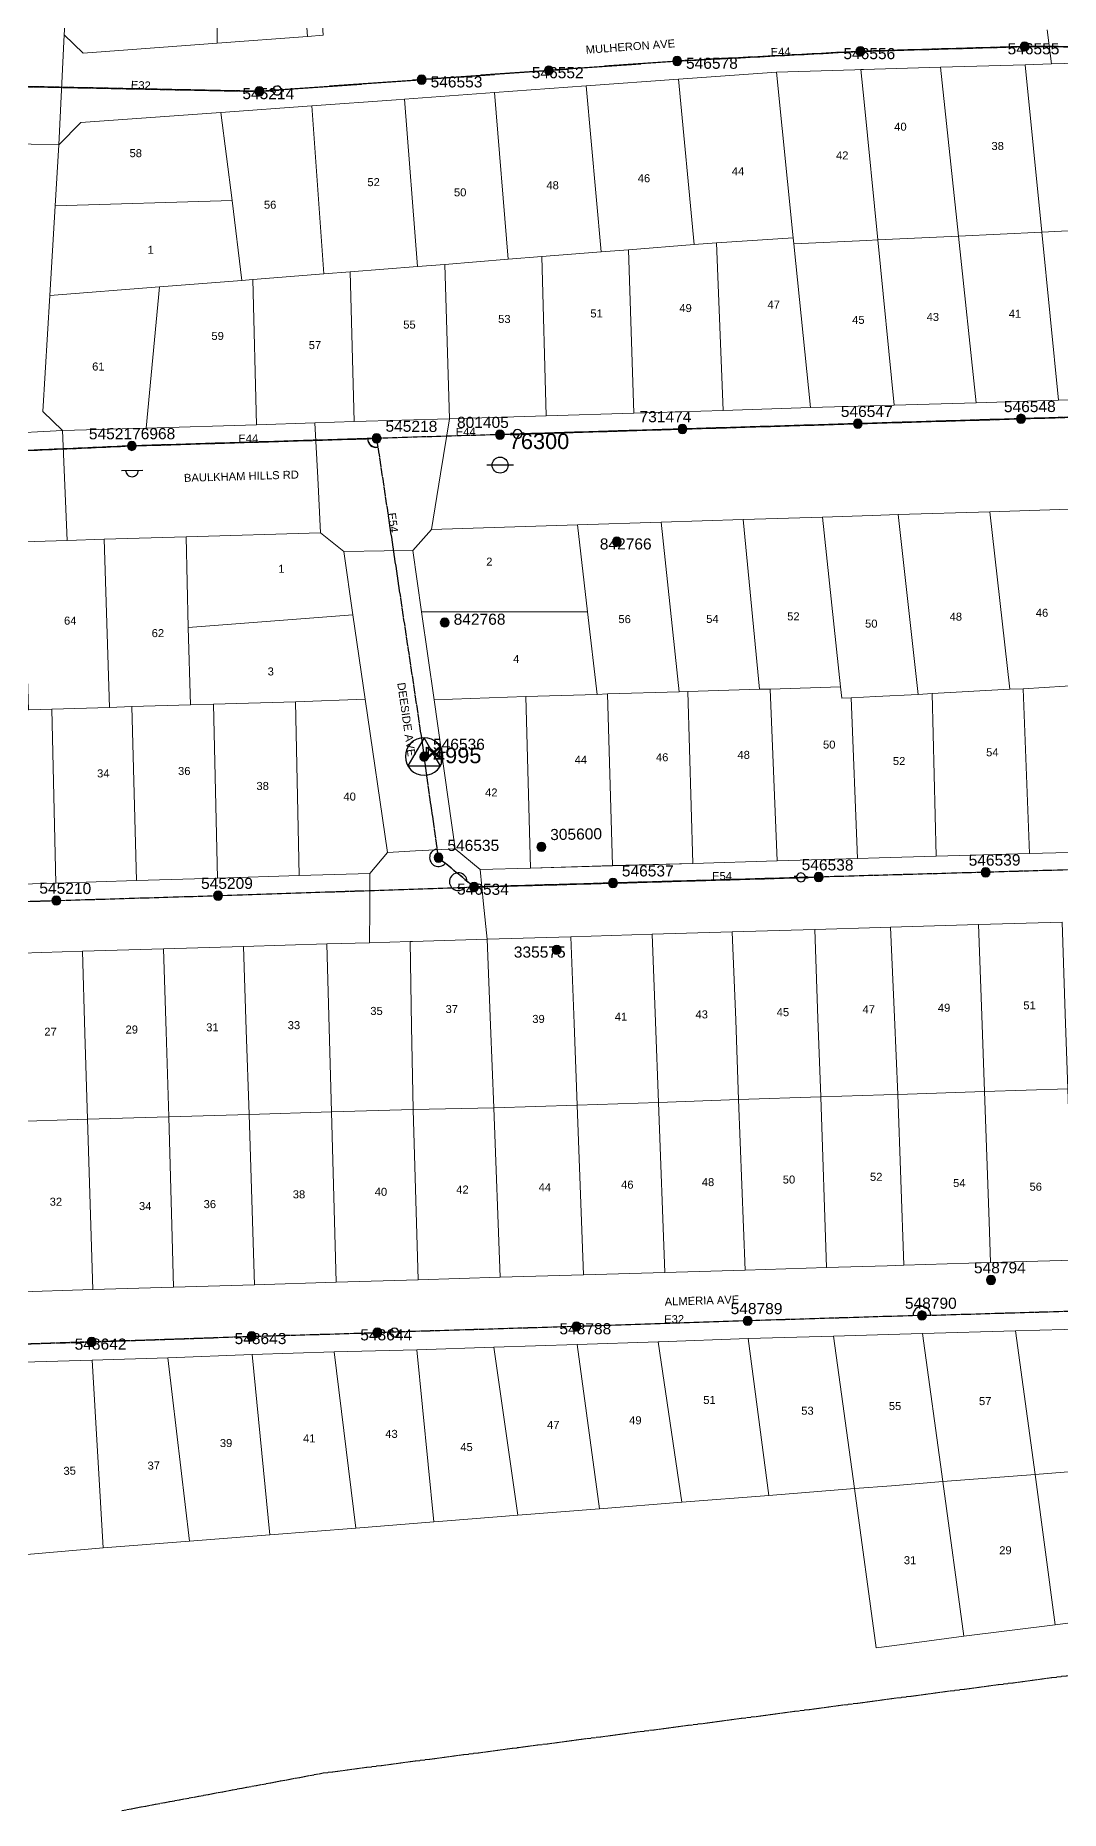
# Model space of a CAD drawing. Header units: metres. Extents: x 311460 to 313373, y 6261260 to 6263889.
# Drawn here: x 311803.1 to 312033.6, y 6261975.3 to 6262374.5 of the extents above; entities that cross this region are included whole.
import ezdxf
from ezdxf.enums import TextEntityAlignment as Align

# ---------------------------------------------------------------- set-up
doc = ezdxf.new("R2010")
doc.units = ezdxf.units.M
doc.linetypes.add('Cable Exist OH', pattern=[1, 1, 0])
doc.layers.get('0').update_dxf_attribs({"color": 6})
doc.layers.add('Cadastre Land Parcels_SP_EXT', color=9, linetype='Continuous', lineweight=5)
doc.layers.add('Cadastre Roads_SP_EXT', color=9, linetype='Continuous', lineweight=5)
for name, color, linetype in [('Equip_LV_EXT', 7, 'Continuous'), ('Equip_SP_HV_EXT', 7, 'Continuous'), ('Equip_SP_LV_EXT', 7, 'Continuous'), ('Mains_HV_EXT', 7, 'Continuous'), ('Mains_LV_EXT', 7, 'Continuous'), ('Mains_SL_EXT', 7, 'Continuous'), ('Sub_SP_TR_HV_LV_EXT', 7, 'Continuous'), ('SupportsOH_SP_TR_HV_LV_SL_EXT', 7, 'Continuous')]:
    doc.layers.add(name, color=color, linetype=linetype)
doc.layers.get('0').freeze()
doc.styles.add('HVSW_LABEL', font='arial.ttf')
doc.styles.add('POLE_LABEL', font='arial.ttf')
doc.styles.get("Standard").update_dxf_attribs({"font": 'arial.ttf'})

# ---------------------------------------------------------------- blocks, each defined once
blk = doc.blocks.new('SUB_POLE_EXT')
blk.add_wipeout([(0, 4.22), (0.42, 4.2), (0.83, 4.14), (1.21, 4.05), (1.62, 3.9), (1.99, 3.72), (2.35, 3.51), (2.68, 3.26), (2.99, 2.99), (3.28, 2.66), (3.52, 2.34), (3.76, 1.92), (3.9, 1.62), (4.04, 1.23), (4.18, 0.63), (4.22, 0), (4.18, -0.61), (4.06, -1.15), (3.9, -1.62), (3.58, -2.24), (3.22, -2.73), (2.97, -3.01), (2.68, -3.26), (2.36, -3.5), (2, -3.72), (1.64, -3.89), (1.25, -4.03), (0.82, -4.14), (0.42, -4.2), (0, -4.22), (-0.41, -4.2), (-0.8, -4.15), (-1.21, -4.05), (-1.62, -3.9), (-1.99, -3.73), (-2.35, -3.51), (-2.68, -3.26), (-2.96, -3.02), (-3.23, -2.72), (-3.51, -2.35), (-3.71, -2.01), (-3.91, -1.6), (-4.05, -1.21), (-4.16, -0.76), (-4.22, -0.14), (-4.21, 0.39), (-4.14, 0.83), (-4.03, 1.27), (-3.9, 1.63), (-3.71, 2.02), (-3.5, 2.37), (-3.28, 2.67), (-2.99, 2.99), (-2.68, 3.27), (-2.33, 3.52), (-1.98, 3.73), (-1.63, 3.9), (-1.2, 4.05), (-0.78, 4.15), (-0.4, 4.21)])
blk.add_line((2.16, 0.48), (2.16, 0.48, 0))
blk.add_lwpolyline([(-4.22, 0, 1), (4.22, 0, 1)], format="xyb", close=True)
blk.add_lwpolyline([(2.14, 0.52), (0, 4.22), (-3.66, -2.11), (3.66, -2.11)], close=True)
for tag, height, flags, p in [('STREET_CODE', 0.2, 9, (1.5, 0)), ('ASSET_NUM', 3.5, 8, (2, 2)), ('CONSTRUCTED_VOLTAGE', 0.2, 9, (1.5, -0.2)), ('OPERATING_VOLTAGE', 0.2, 9, (1.5, -0.6)), ('OPERATED_BY', 0.2, 9, (1.5, -0.8)), ('ORIENTATION', 0.2, 9, (1.5, -1.2)), ('OWNED_BY', 0.2, 9, (1.5, -1.4)), ('SECONDARY_VOLTAGE', 0.2, 9, (1.5, -1.6)), ('STATE', 0.2, 9, (1.5, -1.8)), ('SUBSTATION_TYPE', 0.2, 9, (1.5, -2)), ('STREETNAME', 0.2, 9, (1.5, -2.8)), ('SUBURB', 0.2, 9, (1.5, -3)), ('Z', 0.2, 1, (1.5, -3.4)), ('NO_PHASES', 0.2, 9, (1.5, -0.4)), ('MAINTAINED_BY', 0.2, 9, (1.5, -1)), ('USAGE', 0.2, 9, (1.5, -2.2)), ('LEGEND', 0.2, 9, (1.5, -2.4)), ('LOCATION', 0.2, 9, (1.5, -2.6)), ('NOTES', 0.2, 9, (1.5, -3.2))]:
    blk.add_attdef(tag, text='', height=height, dxfattribs=dict(flags=flags)).set_placement(p, align=Align.MIDDLE_LEFT)
blk = doc.blocks.new('LV_OH_LINKS_OPEN_EXT')
for p, q in [((-0.17, 4.97), (-0.17, 5.46)), ((0.17, 4.97), (0.17, 5.46)), ((-0.17, 3), (-0.17, 2.5)), ((0.17, 3), (0.17, 2.5))]:
    blk.add_line(p, q)
blk.add_lwpolyline([(0, 2.99, 1), (0, 4.98, 1)], format="xyb", close=True)
at = {"flags": 9}
for tag, p in [('ACTUAL_STATUS', (0, 0)), ('CONSTRUCTED_VOLTAGE', (0, -0.2)), ('OPERATING_VOLTAGE', (0, -0.6)), ('ORIENTATION', (0, -0.8)), ('OWNED_BY', (0, -1)), ('STATE', (0, -1.2)), ('SWITCH_TYPE', (0, -1.4)), ('NO_PHASES', (0, -0.4)), ('USAGE', (0, -1.6)), ('LEGEND', (0, -1.8)), ('NOTES', (0, -2))]:
    blk.add_attdef(tag, text='', height=0.2, dxfattribs=at).set_placement(p, align=Align.MIDDLE_LEFT)
at = {"flags": 1}
blk.add_attdef('Z', (0, 0), '', height=0.2, dxfattribs=at)
blk = doc.blocks.new('LV_OH_LINKS_DISTFUSE_EXT')
for p, q in [((0, 0), (0.96, 0)), ((3.84, 0), (4.8, 0))]:
    blk.add_line(p, q)
blk.add_lwpolyline([(3.84, -1.2), (3.84, 1.2), (0.96, -1.2), (0.96, 1.2)], close=True)
at = {"flags": 9}
for tag, p in [('ACTUAL_STATUS', (0, 0)), ('CONSTRUCTED_VOLTAGE', (0, -0.2)), ('OPERATING_VOLTAGE', (0, -0.6)), ('ORIENTATION', (0, -0.8)), ('OWNED_BY', (0, -1)), ('STATE', (0, -1.2)), ('SWITCH_TYPE', (0, -1.4)), ('NO_PHASES', (0, -0.4)), ('USAGE', (0, -1.6)), ('NOTES', (0, -1.8))]:
    blk.add_attdef(tag, text='', height=0.2, dxfattribs=at).set_placement(p, align=Align.MIDDLE_LEFT)
at = {"flags": 1}
blk.add_attdef('Z', (0, 0), '', height=0.2, dxfattribs=at)
blk = doc.blocks.new('POLE_EXT')
blk.add_hatch(color=256).paths.add_polyline_path([(-1, 0, 1), (1, 0, 1)])
blk.add_lwpolyline([(-1, 0, 1), (1, 0, 1)], format="xyb", close=True)
for tag, height, flags, p in [('pNumber', 2.5, 8, (-17.84, 2.07)), ('OWNED_BY', 0.2, 9, (1.35, -0.4)), ('SPECIAL_USE', 0.2, 9, (1.35, -0.8)), ('STATE', 0.2, 9, (1.35, -1)), ('cLV', 0.2, 9, (1.35, -1.4)), ('hDepth', 0.2, 9, (1.35, -1.6)), ('hDia', 0.2, 9, (1.35, -1.8)), ('cHV', 0.2, 9, (1.35, -2)), ('cLinedev', 0.2, 9, (1.35, -3.4)), ('pExisting', 0.2, 9, (1.35, -3.8)), ('PARENT', 0.2, 9, (1.35, -0.6)), ('USAGE', 0.2, 9, (1.35, -1.2)), ('LBRACKET', 0.2, 9, (1.35, -2.2)), ('LExisting', 0.2, 9, (1.35, -2.4)), ('LANTNUMBER', 0.2, 9, (1.35, -2.6)), ('LOther', 0.2, 9, (1.35, -2.8)), ('LRemove', 0.2, 9, (1.35, -3)), ('LEGEND', 0.2, 9, (1.35, -3.2)), ('LOCATION', 0.2, 9, (1.35, -3.6)), ('PFNUMBER', 0.2, 9, (1.35, -4)), ('pFooting', 0.2, 9, (1.35, -4.4)), ('pNew', 0.2, 9, (1.35, -4.6)), ('pRelocate', 0.2, 9, (1.35, -5)), ('pRemove', 0.2, 9, (1.35, -5.2)), ('pReplace', 0.2, 9, (1.35, -5.4)), ('pStay', 0.2, 9, (1.35, -5.6)), ('pType', 0.2, 9, (1.35, -5.8)), ('cspan', 0.2, 9, (1.35, -6)), ('STREETNAME', 0.2, 9, (1.35, -6.2)), ('SUBURB', 0.2, 9, (1.35, -6.4)), ('OPERATED_BY', 0.2, 9, (1.36, -7.01)), ('NEWPFNUMBER', 0.2, 9, (1.35, -4.2)), ('NOTES', 0.2, 9, (1.35, -6.6)), ('MAINTAINED_BY', 0.2, 9, (1.36, -6.81))]:
    blk.add_attdef(tag, text='', height=height, dxfattribs=dict(flags=flags)).set_placement(p, align=Align.MIDDLE_LEFT)
at = {"style": 'POLE_LABEL'}
for tag, height, flags, p in [('STRUCTURE_PLANT_NUMBER', 0.2, 9, (1.35, 0.03)), ('ASSET_NUM', 2.5, 8, (2, 2)), ('STREET_CODE', 0.2, 9, (1.35, -0.2))]:
    blk.add_attdef(tag, text='', height=height, dxfattribs=dict(at, flags=flags)).set_placement(p, align=Align.MIDDLE_LEFT)
at = {"flags": 1}
blk.add_attdef('Z', (1.35, -7.33), '', height=0.2, dxfattribs=at)
blk = doc.blocks.new('HV_USL_CLOSED_EXT')
blk.add_line((2.4, 5.5), (-2.4, 5.5))
blk.add_lwpolyline([(1.44, 5.5, 0.414214), (0, 6.94, 0.414214), (-1.44, 5.5)], format="xyb")
for tag, height, flags, p in [('STREET_CODE', 0.2, 9, (1.5, 0)), ('ASSET_NUM', 2.5, 8, (2, 2)), ('ACTUAL_STATUS', 0.2, 9, (1.5, -0.2)), ('CONSTRUCTED_VOLTAGE', 0.2, 9, (1.5, -0.4)), ('OPERATING_VOLTAGE', 0.2, 9, (1.5, -0.8)), ('ORIENTATION', 0.2, 9, (1.5, -1)), ('OWNED_BY', 0.2, 9, (1.5, -1.2)), ('OPERATED_BY', 0.2, 9, (1.5, -1.4)), ('STATE', 0.2, 9, (1.5, -1.8)), ('SWITCH_TYPE', 0.2, 9, (1.5, -2)), ('STREETNAME', 0.2, 9, (1.5, -2.8)), ('SUBURB', 0.2, 9, (1.5, -3)), ('Z', 0.2, 1, (1.5, -3.6)), ('NO_PHASES', 0.2, 9, (1.5, -0.6)), ('MAINTAINED_BY', 0.2, 9, (1.5, -1.6)), ('USAGE', 0.2, 9, (1.5, -2.2)), ('LEGEND', 0.2, 9, (1.5, -2.4)), ('LOCATION', 0.2, 9, (1.5, -2.6)), ('NOTES', 0.2, 9, (1.5, -3.2)), ('LABEL_ALIGNMENT', 0.2, 9, (1.5, -3.4))]:
    blk.add_attdef(tag, text='', height=height, dxfattribs=dict(flags=flags)).set_placement(p, align=Align.MIDDLE_LEFT)
blk = doc.blocks.new('HV_ABS_CLOSED_EXT')
blk.add_line((-3, 6.87), (3, 6.87))
blk.add_circle((0, 6.87), 1.8)
at = {"flags": 1}
blk.add_attdef('Z', (0, 0), '', height=0.2, dxfattribs=at)
at = {"style": 'HVSW_LABEL'}
for tag, height, flags, p in [('ASSET_NUM', 3.5, 8, (2, 2)), ('STREET_CODE', 0.2, 9, (0, -0.2))]:
    blk.add_attdef(tag, text='', height=height, dxfattribs=dict(at, flags=flags)).set_placement(p, align=Align.MIDDLE_LEFT)
at = {"flags": 9}
for tag, p in [('ACTUAL_STATUS', (0, -0.4)), ('CONSTRUCTED_VOLTAGE', (0, -0.6)), ('OPERATING_VOLTAGE', (0, -1)), ('ORIENTATION', (0, -1.2)), ('OWNED_BY', (0, -1.4)), ('STATE', (0, -1.6)), ('SWITCH_TYPE', (0, -1.8)), ('STREETNAME', (0, -2.6)), ('SUBURB', (0, -2.8)), ('NO_PHASES', (0, -0.8)), ('USAGE', (0, -2)), ('LEGEND', (0, -2.2)), ('LOCATION', (0, -2.4)), ('NOTES', (0, -3))]:
    blk.add_attdef(tag, text='', height=0.2, dxfattribs=at).set_placement(p, align=Align.MIDDLE_LEFT)

msp = doc.modelspace()

# ---------------------------------------------------------------- linework, layer by layer
at = {"layer": 'Cadastre Land Parcels_SP_EXT', "linetype": 'Continuous'}
for points in [[(311867.75, 6262374.57), (311865.89, 6262401.27), (311892.25, 6262404.89), (311904, 6262406.5), (311900.63, 6262425.06), (311864.04, 6262419.78), (311861.01, 6262419.24), (311864.24, 6262374.32), (311867.75, 6262374.57)], [(311864.24, 6262374.32), (311861.01, 6262419.24), (311843.8, 6262416.86), (311843.86, 6262394.85), (311843.95, 6262372.81), (311864.24, 6262374.32)], [(311843.95, 6262372.81), (311843.86, 6262394.85), (311810.5, 6262390.23), (311809.48, 6262374.65), (311813.81, 6262370.58), (311843.95, 6262372.81)], [(311989.41, 6262359.57), (311988.69, 6262366.86), (311987.3, 6262366.83), (311969.7, 6262366.31), (311973.47, 6262328.99), (311973.61, 6262327.64), (311990.02, 6262328.43), (311992.47, 6262328.55), (311989.41, 6262359.57)], [(312010.64, 6262329.42), (312006.56, 6262367.39), (311989.27, 6262366.88), (311988.69, 6262366.86), (311989.41, 6262359.57), (311992.47, 6262328.55), (312010.64, 6262329.42)], [(312029.36, 6262330.32), (312025.61, 6262367.95), (312006.56, 6262367.39), (312010.64, 6262329.42), (312029.36, 6262330.32)], [(312047.04, 6262331.17), (312043.2, 6262368.46), (312031.57, 6262368.12), (312025.61, 6262367.95), (312029.36, 6262330.32), (312047.04, 6262331.17)], [(311916.96, 6262324.8), (311930.25, 6262325.87), (311926.91, 6262363.17), (311906.29, 6262361.67), (311909.37, 6262324.2), (311916.96, 6262324.8)], [(311947.64, 6262364.7), (311926.91, 6262363.17), (311930.25, 6262325.87), (311936.45, 6262326.33), (311951.21, 6262327.53), (311947.64, 6262364.7)], [(311973.47, 6262328.99), (311969.7, 6262366.31), (311947.64, 6262364.7), (311951.21, 6262327.53), (311956.24, 6262327.92), (311973.47, 6262328.99)], [(311867.89, 6262320.9), (311865.23, 6262358.71), (311844.77, 6262357.23), (311847.26, 6262337.41), (311849.49, 6262319.44), (311851.97, 6262319.64), (311867.89, 6262320.9)], [(311888.98, 6262322.58), (311886.08, 6262360.21), (311884.2, 6262360.08), (311865.23, 6262358.71), (311867.89, 6262320.9), (311873.85, 6262321.37), (311888.98, 6262322.58)], [(311909.37, 6262324.2), (311906.29, 6262361.67), (311886.08, 6262360.21), (311888.98, 6262322.58), (311895.11, 6262323.05), (311909.37, 6262324.2)], [(311807.47, 6262336.23), (311847.26, 6262337.41), (311844.77, 6262357.23), (311813.28, 6262354.95), (311808.29, 6262349.96), (311807.47, 6262336.23)], [(311806.27, 6262316.03), (311830.91, 6262317.96), (311849.49, 6262319.44), (311847.26, 6262337.41), (311807.47, 6262336.23), (311806.27, 6262316.03)], [(312033.12, 6262292.48), (312050.97, 6262293.04), (312047.04, 6262331.17), (312029.36, 6262330.32), (312033.12, 6262292.48)], [(311957.73, 6262290.21), (311956.24, 6262327.92), (311951.21, 6262327.53), (311936.45, 6262326.33), (311937.61, 6262289.59), (311957.73, 6262290.21)], [(311973.61, 6262327.64), (311973.47, 6262328.99), (311956.24, 6262327.92), (311957.73, 6262290.21), (311977.33, 6262290.82), (311973.61, 6262327.64)], [(311977.33, 6262290.82), (311990.76, 6262291.22), (311996.14, 6262291.38), (311992.47, 6262328.55), (311990.02, 6262328.43), (311973.61, 6262327.64), (311977.33, 6262290.82)], [(312014.59, 6262291.93), (312010.64, 6262329.42), (311992.47, 6262328.55), (311996.14, 6262291.38), (312014.59, 6262291.93)], [(312033.12, 6262292.48), (312029.36, 6262330.32), (312010.64, 6262329.42), (312014.59, 6262291.93), (312033.12, 6262292.48)], [(311895.11, 6262323.05), (311888.98, 6262322.58), (311873.85, 6262321.37), (311874.71, 6262287.67), (311896.14, 6262288.32), (311895.11, 6262323.05)], [(311916.96, 6262324.8), (311909.37, 6262324.2), (311895.11, 6262323.05), (311896.14, 6262288.32), (311917.92, 6262288.99), (311916.96, 6262324.8)], [(311936.45, 6262326.33), (311930.25, 6262325.87), (311916.96, 6262324.8), (311917.92, 6262288.99), (311937.61, 6262289.59), (311936.45, 6262326.33)], [(311852.77, 6262286.97), (311851.97, 6262319.64), (311849.49, 6262319.44), (311830.91, 6262317.96), (311827.96, 6262286.23), (311852.77, 6262286.97)], [(311874.71, 6262287.67), (311873.85, 6262321.37), (311867.89, 6262320.9), (311851.97, 6262319.64), (311852.77, 6262286.97), (311865.91, 6262287.39), (311874.71, 6262287.67)], [(311827.96, 6262286.23), (311830.91, 6262317.96), (311806.27, 6262316.03), (311804.72, 6262289.97), (311809.14, 6262285.66), (311827.96, 6262286.23)], [(311992.05, 6262225.84), (312001.59, 6262226.34), (311997.05, 6262266.77), (311991.24, 6262266.59), (311980.04, 6262266.22), (311984.12, 6262228.05), (311984.42, 6262225.47), (311986.46, 6262225.55), (311992.05, 6262225.84)], [(312022.16, 6262227.53), (312017.67, 6262267.41), (311997.05, 6262266.77), (312001.59, 6262226.34), (312004.67, 6262226.55), (312022.16, 6262227.53)], [(312035.67, 6262267.98), (312017.67, 6262267.41), (312022.16, 6262227.53), (312025.2, 6262227.55), (312039.36, 6262228.47), (312035.67, 6262267.98)], [(311927.22, 6262244.9), (311924.96, 6262264.49), (311892.12, 6262263.44), (311887.92, 6262258.69), (311889.87, 6262244.91), (311927.22, 6262244.9)], [(311947.81, 6262226.91), (311943.79, 6262265.06), (311924.96, 6262264.49), (311927.22, 6262244.9), (311929.36, 6262226.33), (311931.71, 6262226.48), (311947.81, 6262226.91)], [(311965.91, 6262227.48), (311962.2, 6262265.63), (311943.79, 6262265.06), (311947.81, 6262226.91), (311949.73, 6262226.95), (311965.91, 6262227.48)], [(311984.12, 6262228.05), (311980.04, 6262266.22), (311962.2, 6262265.63), (311965.91, 6262227.48), (311968.24, 6262227.51), (311984.12, 6262228.05)], [(311819.71, 6262223.4), (311818.49, 6262261.22), (311810.15, 6262260.96), (311800.32, 6262260.66), (311801.51, 6262222.85), (311806.71, 6262223.02), (311819.71, 6262223.4)], [(311837.41, 6262241.34), (311836.91, 6262261.77), (311818.49, 6262261.22), (311819.71, 6262223.4), (311824.73, 6262223.57), (311837.89, 6262223.95), (311837.41, 6262241.34)], [(311872.37, 6262258.47), (311867.19, 6262262.67), (311836.91, 6262261.77), (311837.41, 6262241.34), (311874.45, 6262244.2), (311872.37, 6262258.47)], [(311874.45, 6262244.2), (311837.41, 6262241.34), (311837.89, 6262223.95), (311843.12, 6262224.12), (311861.5, 6262224.69), (311877.21, 6262225.24), (311874.45, 6262244.2)], [(311927.22, 6262244.9), (311889.87, 6262244.91), (311892.68, 6262225.14), (311913.3, 6262225.82), (311929.36, 6262226.33), (311927.22, 6262244.9)], [(311950.9, 6262188.32), (311949.73, 6262226.95), (311947.81, 6262226.91), (311931.71, 6262226.48), (311932.81, 6262187.81), (311950.9, 6262188.32)], [(311968.24, 6262227.51), (311965.91, 6262227.48), (311949.73, 6262226.95), (311950.9, 6262188.32), (311969.82, 6262188.88), (311968.24, 6262227.51)], [(311986.46, 6262225.55), (311984.42, 6262225.47), (311984.12, 6262228.05), (311968.24, 6262227.51), (311969.82, 6262188.88), (311987.91, 6262189.4), (311986.46, 6262225.55)], [(312025.2, 6262227.55), (312022.16, 6262227.53), (312004.67, 6262226.55), (312005.61, 6262189.91), (312026.56, 6262190.52), (312025.2, 6262227.55)], [(312042.7, 6262228.64), (312039.36, 6262228.47), (312025.2, 6262227.55), (312026.56, 6262190.52), (312044.27, 6262191.03), (312042.7, 6262228.64)], [(311807.62, 6262183.88), (311806.71, 6262223.02), (311801.51, 6262222.85), (311788.21, 6262222.46), (311789.19, 6262183.32), (311807.62, 6262183.88)], [(311824.73, 6262223.57), (311819.71, 6262223.4), (311806.71, 6262223.02), (311807.62, 6262183.88), (311825.8, 6262184.44), (311824.73, 6262223.57)], [(311843.12, 6262224.12), (311837.89, 6262223.95), (311824.73, 6262223.57), (311825.8, 6262184.44), (311844, 6262184.99), (311843.12, 6262224.12)], [(311861.5, 6262224.69), (311843.12, 6262224.12), (311844, 6262184.99), (311862.38, 6262185.56), (311861.5, 6262224.69)], [(311862.38, 6262185.56), (311878.28, 6262186.06), (311882.19, 6262190.74), (311877.21, 6262225.24), (311861.5, 6262224.69), (311862.38, 6262185.56)], [(311932.81, 6262187.81), (311931.71, 6262226.48), (311929.36, 6262226.33), (311913.3, 6262225.82), (311914.38, 6262187.28), (311932.81, 6262187.81)], [(311992.05, 6262225.84), (311986.46, 6262225.55), (311987.91, 6262189.4), (311992.76, 6262189.54), (312005.61, 6262189.91), (312004.67, 6262226.55), (312001.59, 6262226.34), (311992.05, 6262225.84)], [(312034.64, 6262154.49), (312033.96, 6262175.11), (312015.12, 6262174.55), (312015.84, 6262154.12), (312016.45, 6262137.03), (312035.19, 6262137.64), (312034.64, 6262154.49)], [(311905.39, 6262151.95), (311904.61, 6262171.26), (311887.87, 6262170.76), (311887.31, 6262170.75), (311887.65, 6262151.6), (311887.97, 6262133), (311906.14, 6262133.36), (311905.39, 6262151.95)], [(311905.39, 6262151.95), (311906.14, 6262133.36), (311924.9, 6262133.96), (311924.2, 6262152.32), (311923.45, 6262171.82), (311904.61, 6262171.26), (311905.39, 6262151.95)], [(311924.2, 6262152.32), (311924.9, 6262133.96), (311943.16, 6262134.58), (311942.49, 6262152.68), (311941.76, 6262172.37), (311923.45, 6262171.82), (311924.2, 6262152.32)], [(311942.49, 6262152.68), (311943.16, 6262134.58), (311961.19, 6262135.19), (311960.52, 6262153.03), (311959.76, 6262172.9), (311941.76, 6262172.37), (311942.49, 6262152.68)], [(311960.52, 6262153.03), (311961.19, 6262135.19), (311979.68, 6262135.79), (311979.03, 6262153.4), (311978.29, 6262173.46), (311959.76, 6262172.9), (311960.52, 6262153.03)], [(311996.21, 6262153.74), (311995.34, 6262173.96), (311993.07, 6262173.89), (311978.29, 6262173.46), (311979.03, 6262153.4), (311979.68, 6262135.79), (311993.81, 6262136.26), (311996.96, 6262136.37), (311996.21, 6262153.74)], [(312015.84, 6262154.12), (312015.12, 6262174.55), (311995.34, 6262173.96), (311996.21, 6262153.74), (311996.96, 6262136.37), (312016.45, 6262137.03), (312015.84, 6262154.12)], [(311814.18, 6262150.15), (311813.61, 6262168.55), (311795.31, 6262167.99), (311795.89, 6262149.79), (311796.51, 6262130.21), (311814.77, 6262130.76), (311814.18, 6262150.15)], [(311832.43, 6262150.51), (311831.83, 6262169.1), (311813.61, 6262168.55), (311814.18, 6262150.15), (311814.77, 6262130.76), (311833.05, 6262131.31), (311832.43, 6262150.51)], [(311850.44, 6262150.86), (311849.81, 6262169.65), (311831.83, 6262169.1), (311832.43, 6262150.51), (311833.05, 6262131.31), (311851.08, 6262131.86), (311850.44, 6262150.86)], [(311869.12, 6262151.23), (311868.59, 6262170.21), (311849.81, 6262169.65), (311850.44, 6262150.86), (311851.08, 6262131.86), (311869.64, 6262132.42), (311869.12, 6262151.23)], [(311887.97, 6262133), (311887.65, 6262151.6), (311887.31, 6262170.75), (311878.17, 6262170.49), (311868.59, 6262170.21), (311869.12, 6262151.23), (311869.64, 6262132.42), (311887.97, 6262133)], [(311961.19, 6262135.19), (311943.16, 6262134.58), (311944.62, 6262096.34), (311962.62, 6262096.87), (311961.19, 6262135.19)], [(311962.62, 6262096.87), (311980.94, 6262097.42), (311979.68, 6262135.79), (311961.19, 6262135.19), (311962.62, 6262096.87)], [(311998.35, 6262097.94), (311996.96, 6262136.37), (311993.81, 6262136.26), (311979.68, 6262135.79), (311980.94, 6262097.42), (311994.57, 6262097.82), (311998.35, 6262097.94)], [(312017.81, 6262098.54), (312017.49, 6262107.78), (312016.45, 6262137.03), (311996.96, 6262136.37), (311998.35, 6262097.94), (312017.81, 6262098.54)], [(312017.81, 6262098.54), (312036.46, 6262099.09), (312036.16, 6262108.14), (312035.19, 6262137.64), (312016.45, 6262137.03), (312017.49, 6262107.78), (312017.81, 6262098.54)], [(311834.11, 6262093.02), (311833.8, 6262104.21), (311833.05, 6262131.31), (311814.77, 6262130.76), (311815.99, 6262092.46), (311834.11, 6262093.02)], [(311852.29, 6262093.57), (311851.08, 6262131.86), (311833.05, 6262131.31), (311833.8, 6262104.21), (311834.11, 6262093.02), (311852.29, 6262093.57)], [(311870.69, 6262094.13), (311869.64, 6262132.42), (311851.08, 6262131.86), (311852.29, 6262093.57), (311870.69, 6262094.13)], [(311887.97, 6262133), (311869.64, 6262132.42), (311870.69, 6262094.13), (311889.1, 6262094.68), (311887.97, 6262133)], [(311889.1, 6262094.68), (311907.53, 6262095.23), (311906.14, 6262133.36), (311887.97, 6262133), (311889.1, 6262094.68)], [(311924.9, 6262133.96), (311906.14, 6262133.36), (311907.53, 6262095.23), (311926.3, 6262095.79), (311924.9, 6262133.96)], [(311926.3, 6262095.79), (311944.62, 6262096.34), (311943.16, 6262134.58), (311924.9, 6262133.96), (311926.3, 6262095.79)], [(311815.99, 6262092.46), (311814.77, 6262130.76), (311796.51, 6262130.21), (311797.71, 6262091.91), (311815.99, 6262092.46)], [(312023.46, 6262083.2), (312002.52, 6262082.57), (312007.07, 6262049.27), (312027.85, 6262050.9), (312023.46, 6262083.2)], [(312049.34, 6262052.61), (312045.33, 6262083.82), (312023.46, 6262083.2), (312027.85, 6262050.9), (312049.34, 6262052.61)], [(311911.53, 6262041.71), (311906.14, 6262079.49), (311888.83, 6262078.94), (311892.67, 6262040.23), (311893.79, 6262040.31), (311911.53, 6262041.71)], [(311924.84, 6262080.15), (311906.14, 6262079.49), (311911.53, 6262041.71), (311929.89, 6262043.16), (311924.84, 6262080.15)], [(311948.4, 6262044.62), (311943.1, 6262080.73), (311924.84, 6262080.15), (311929.89, 6262043.16), (311948.4, 6262044.62)], [(311967.97, 6262046.18), (311963.32, 6262081.43), (311943.33, 6262080.74), (311943.1, 6262080.73), (311948.4, 6262044.62), (311967.97, 6262046.18)], [(311982.51, 6262081.98), (311963.32, 6262081.43), (311967.97, 6262046.18), (311987.24, 6262047.7), (311982.51, 6262081.98)], [(311994.88, 6262082.34), (311982.51, 6262081.98), (311987.24, 6262047.7), (311995.55, 6262048.36), (312007.07, 6262049.27), (312002.52, 6262082.57), (311994.88, 6262082.34)], [(311815.73, 6262034.15), (311818.25, 6262034.35), (311815.82, 6262076.61), (311797.75, 6262076.05), (311799.37, 6262032.74), (311815.73, 6262034.15)], [(311837.71, 6262035.88), (311832.85, 6262077.15), (311815.82, 6262076.61), (311818.25, 6262034.35), (311836.75, 6262035.8), (311837.71, 6262035.88)], [(311855.73, 6262037.3), (311851.79, 6262077.86), (311832.85, 6262077.15), (311837.71, 6262035.88), (311855.73, 6262037.3)], [(311875.1, 6262038.82), (311870.26, 6262078.43), (311851.79, 6262077.86), (311855.73, 6262037.3), (311875.1, 6262038.82)], [(311892.67, 6262040.23), (311888.83, 6262078.94), (311870.26, 6262078.43), (311875.1, 6262038.82), (311892.67, 6262040.23)], [(312053.44, 6262019.82), (312049.34, 6262052.61), (312027.85, 6262050.9), (312032.4, 6262017.09), (312053.44, 6262019.82)], [(311996.25, 6262012.45), (312011.82, 6262014.49), (312007.07, 6262049.27), (311995.55, 6262048.36), (311987.24, 6262047.7), (311992.09, 6262011.91), (311996.25, 6262012.45)], [(312027.85, 6262050.9), (312007.07, 6262049.27), (312011.82, 6262014.49), (312032.4, 6262017.09), (312027.85, 6262050.9)]]:
    msp.add_lwpolyline(points, close=True, dxfattribs=at)
at = {"layer": 'Cadastre Roads_SP_EXT', "linetype": 'Continuous'}
for points in [[(311867.75, 6262374.57), (311864.24, 6262374.32), (311843.95, 6262372.81), (311813.81, 6262370.58), (311809.48, 6262374.65), (311808.89, 6262362.32), (311808.29, 6262349.96), (311813.28, 6262354.95), (311844.77, 6262357.23), (311865.23, 6262358.71), (311884.2, 6262360.08), (311886.08, 6262360.21), (311906.29, 6262361.67), (311926.91, 6262363.17), (311947.64, 6262364.7), (311969.7, 6262366.31), (311987.3, 6262366.83), (311988.69, 6262366.86), (311989.27, 6262366.88), (312006.56, 6262367.39), (312025.61, 6262367.95), (312031.57, 6262368.12), (312031.57, 6262368.12), (312030.55, 6262375.79)], [(312050.97, 6262293.04), (312033.12, 6262292.48), (312014.59, 6262291.93), (311996.14, 6262291.38), (311990.76, 6262291.22), (311977.33, 6262290.82), (311957.73, 6262290.21), (311937.61, 6262289.59), (311917.92, 6262288.99), (311896.14, 6262288.32), (311894.15, 6262275.97), (311892.12, 6262263.44), (311924.96, 6262264.49), (311943.79, 6262265.06), (311962.2, 6262265.63), (311980.04, 6262266.22), (311991.24, 6262266.59), (311997.05, 6262266.77), (312017.67, 6262267.41), (312035.67, 6262267.98)], [(312044.27, 6262191.03), (312026.56, 6262190.52), (312005.61, 6262189.91), (311992.76, 6262189.54), (311987.91, 6262189.4), (311969.82, 6262188.88), (311950.9, 6262188.32), (311932.81, 6262187.8), (311914.38, 6262187.28), (311903.08, 6262186.96), (311903.84, 6262179.12), (311904.61, 6262171.26), (311923.45, 6262171.82), (311941.76, 6262172.37), (311959.76, 6262172.9), (311978.29, 6262173.46), (311993.07, 6262173.89), (311995.34, 6262173.96), (312015.12, 6262174.55), (312033.96, 6262175.11)], [(311795.31, 6262167.99), (311813.61, 6262168.55), (311831.83, 6262169.1), (311849.81, 6262169.65), (311868.59, 6262170.21), (311878.17, 6262170.49), (311878.17, 6262170.49), (311878.23, 6262178.27), (311878.28, 6262186.06), (311862.38, 6262185.56), (311844, 6262184.99), (311825.8, 6262184.44), (311807.62, 6262183.88), (311789.19, 6262183.32)], [(312036.46, 6262099.09), (312017.81, 6262098.54), (311998.35, 6262097.94), (311994.57, 6262097.82), (311980.94, 6262097.42), (311962.62, 6262096.87), (311944.62, 6262096.34), (311926.3, 6262095.79), (311907.53, 6262095.23), (311889.1, 6262094.68), (311870.69, 6262094.13), (311852.29, 6262093.57), (311834.11, 6262093.02), (311815.99, 6262092.46), (311797.71, 6262091.91)], [(311797.75, 6262076.05), (311815.82, 6262076.61), (311832.85, 6262077.15), (311851.79, 6262077.86), (311870.26, 6262078.43), (311888.83, 6262078.94), (311906.14, 6262079.49), (311924.84, 6262080.15), (311943.1, 6262080.73), (311943.33, 6262080.74), (311963.32, 6262081.43), (311982.51, 6262081.98), (311994.88, 6262082.34), (312002.52, 6262082.57), (312023.46, 6262083.2), (312045.33, 6262083.82)]]:
    msp.add_lwpolyline(points, dxfattribs=at)
for points in [[(311808.29, 6262349.96), (311802.1, 6262350.07), (311793.41, 6262350.22), (311792.97, 6262342.79), (311791.76, 6262322.96), (311790.55, 6262303.05), (311789.72, 6262288.92), (311785.01, 6262284.42), (311795.04, 6262284.94), (311809.14, 6262285.66), (311804.72, 6262289.97), (311806.27, 6262316.03), (311807.47, 6262336.23), (311808.29, 6262349.96)], [(311867.19, 6262262.67), (311866.55, 6262275.02), (311865.91, 6262287.39), (311852.77, 6262286.97), (311827.96, 6262286.23), (311809.14, 6262285.66), (311809.65, 6262273.31), (311810.15, 6262260.96), (311818.49, 6262261.22), (311836.91, 6262261.77), (311867.19, 6262262.67)]]:
    msp.add_lwpolyline(points, close=True, dxfattribs=at)
at = {"layer": 'Mains_HV_EXT', "linetype": 'Cable Exist OH'}
for points in [[(311787.02, 6262280.56), (311793.59, 6262289.73), (311798.18, 6262363.08), (311853.41, 6262361.95), (311889.91, 6262364.59), (311947.35, 6262368.78), (311988.57, 6262370.95), (312025.49, 6262372.04), (312062.37, 6262371.9), (312106.5, 6262370.25)], [(312184.14, 6262296.23), (312145.85, 6262292.05), (312060.5, 6262289.43), (311907.5, 6262284.76)], [(311879.76, 6262283.91), (311824.72, 6262282.22)], [(311907.5, 6262284.76), (311879.76, 6262283.91)], [(311824.72, 6262282.22), (311787.02, 6262280.56)], [(311822.49, 6261975.31), (311867.78, 6261983.75), (311911.67, 6261989.48), (312160.18, 6262022.04), (312168.23, 6262058.59), (312163.78, 6262091.3), (312155.89, 6262143.66)]]:
    msp.add_lwpolyline(points, dxfattribs=at)
at = {"layer": 'Mains_HV_EXT', "linetype": 'Continuous'}
msp.add_lwpolyline([(311877.76, 6262283.85, 0.449122), (311880.05, 6262281.93)], format="xyb", dxfattribs=at)
at = {"layer": 'Mains_LV_EXT', "linetype": 'Cable Exist OH'}
for points in [[(311988.57, 6262370.95), (311947.35, 6262368.78)], [(312025.49, 6262372.04), (311988.57, 6262370.95)], [(312062.37, 6262371.9), (312059.4, 6262371.91), (312025.49, 6262372.04)], [(311918.5, 6262366.68), (311889.91, 6262364.59)], [(311947.35, 6262368.78), (311918.5, 6262366.68)], [(311853.41, 6262361.95), (311798.18, 6262363.08)], [(311889.91, 6262364.59), (311853.41, 6262361.95)], [(311948.55, 6262286.01), (311987.99, 6262287.22)], [(311987.99, 6262287.22), (312024.67, 6262288.32)], [(312024.67, 6262288.32), (312060.5, 6262289.43)], [(311824.72, 6262282.22), (311879.76, 6262283.91)], [(311907.5, 6262284.76), (311879.76, 6262283.91)], [(311907.5, 6262284.76), (311948.55, 6262286.01)], [(311787.02, 6262280.56), (311824.72, 6262282.22)], [(311901.69, 6262183.01), (311893.69, 6262189.62)], [(312053.78, 6262187.39), (312016.75, 6262186.32)], [(311844.12, 6262181.08), (311901.69, 6262183.01)], [(311932.92, 6262183.9), (311901.69, 6262183.01)], [(311979.17, 6262185.24), (311932.92, 6262183.9)], [(312016.75, 6262186.32), (311979.17, 6262185.24)], [(311771.18, 6262178.87), (311807.74, 6262179.97)], [(311807.74, 6262179.97), (311844.12, 6262181.08)], [(312002.4, 6262086.65), (312045.19, 6262087.91)], [(311924.71, 6262084.16), (311879.82, 6262082.78)], [(311963.22, 6262085.44), (311924.71, 6262084.16)], [(312002.4, 6262086.65), (311963.22, 6262085.44)], [(311779.03, 6262079.59), (311815.69, 6262080.76)], [(311815.69, 6262080.76), (311851.66, 6262081.95)], [(311851.66, 6262081.95), (311879.82, 6262082.78)]]:
    msp.add_lwpolyline(points, dxfattribs=at)
at = {"layer": 'Mains_LV_EXT', "linetype": 'Continuous'}
for points in [[(311877.76, 6262283.85, 0.491938), (311880.05, 6262281.93)], [(311893.41, 6262191.6, 1.460603), (311895.23, 6262188.34)], [(311900.14, 6262184.28, 5.464537), (311899.69, 6262182.94)], [(312004.4, 6262086.71, 1.02438), (312000.4, 6262086.59)]]:
    msp.add_lwpolyline(points, format="xyb", dxfattribs=at)
at = {"layer": 'Mains_SL_EXT', "linetype": 'Cable Exist OH'}
for points in [[(311988.57, 6262370.95), (311947.35, 6262368.78), (311918.5, 6262366.66)], [(312062.37, 6262371.9), (312025.49, 6262372.04), (311988.57, 6262370.95)], [(311798.18, 6262363.08), (311853.41, 6262361.95)], [(311948.55, 6262286.01), (311987.99, 6262287.22), (312024.67, 6262288.32)], [(312024.67, 6262288.32), (312060.5, 6262289.43), (312098.3, 6262290.58)], [(311787.02, 6262280.56), (311824.72, 6262282.22), (311879.76, 6262283.91)], [(311948.55, 6262286.01), (311907.5, 6262284.76), (311879.76, 6262283.91)], [(311893.69, 6262189.62), (311901.69, 6262183.01)], [(311807.74, 6262179.97), (311844.12, 6262181.08), (311901.69, 6262183.01)], [(311901.69, 6262183.01), (311932.92, 6262183.89), (311979.17, 6262185.24)], [(311727.15, 6262177.53), (311771.14, 6262178.86), (311807.74, 6262179.97)], [(311963.21, 6262085.44), (311924.71, 6262084.16), (311879.93, 6262082.79)], [(311744.55, 6262078.5), (311779.03, 6262079.59), (311815.69, 6262080.7)], [(311815.69, 6262080.7), (311851.66, 6262081.95), (311879.93, 6262082.79)]]:
    msp.add_lwpolyline(points, dxfattribs=at)

# ---------------------------------------------------------------- block references
at = {"layer": 'Equip_SP_HV_EXT'}
ref = msp.add_blockref('HV_USL_CLOSED_EXT', (311824.72, 6262282.22), dxfattribs=dict(at, rotation=180.5290921246516))
ref.add_attrib('ASSET_NUM', '6968', dxfattribs={"layer": '0', "height": 2.5}).set_placement((311826.72, 6262282.97), align=Align.BOTTOM_LEFT)
ref = msp.add_blockref('HV_ABS_CLOSED_EXT', (311907.5, 6262284.76), dxfattribs=dict(at, rotation=180.300912304153))
ref.add_attrib('ASSET_NUM', '76300', dxfattribs={"layer": '0', "height": 3.5, "style": 'HVSW_LABEL'}).set_placement((311909.5, 6262285.01), align=Align.TOP_LEFT)
at = {"layer": 'Equip_SP_LV_EXT'}
for p, rotation in [((311853.41, 6262361.95), 272.9862911224131), ((311907.5, 6262284.76), 272.5078238813045), ((311979.17, 6262185.24), 90.74571040172836), ((311879.82, 6262082.78), 270.4495704992866)]:
    msp.add_blockref('LV_OH_LINKS_OPEN_EXT', p, dxfattribs=dict(at, rotation=rotation))
at = {"layer": 'Sub_SP_TR_HV_LV_EXT'}
ref = msp.add_blockref('SUB_POLE_EXT', (311890.46, 6262212.36), dxfattribs=at)
ref.add_attrib('ASSET_NUM', '4995', dxfattribs={"layer": '0', "height": 3.5}).set_placement((311892.46, 6262212.61), align=Align.MIDDLE_LEFT)
at = {"layer": 'SupportsOH_SP_TR_HV_LV_SL_EXT'}
ref = msp.add_blockref('POLE_EXT', (311988.57, 6262370.95), dxfattribs=at)
ref.add_attrib('ASSET_NUM', '546556', dxfattribs={"layer": '0', "height": 2.5, "style": 'POLE_LABEL'}).set_placement((311990.57, 6262371.7), align=Align.TOP_CENTER)
ref = msp.add_blockref('POLE_EXT', (312025.49, 6262372.04), dxfattribs=at)
ref.add_attrib('ASSET_NUM', '546555', dxfattribs={"layer": '0', "height": 2.5, "style": 'POLE_LABEL'}).set_placement((312027.49, 6262372.79), align=Align.TOP_CENTER)
ref = msp.add_blockref('POLE_EXT', (311918.5, 6262366.66), dxfattribs=at)
ref.add_attrib('ASSET_NUM', '546552', dxfattribs={"layer": '0', "height": 2.5, "style": 'POLE_LABEL'}).set_placement((311920.5, 6262367.41), align=Align.TOP_CENTER)
ref = msp.add_blockref('POLE_EXT', (311947.35, 6262368.78), dxfattribs=at)
ref.add_attrib('ASSET_NUM', '546578', dxfattribs={"layer": '0', "height": 2.5, "style": 'POLE_LABEL'}).set_placement((311949.35, 6262369.53), align=Align.TOP_LEFT)
ref = msp.add_blockref('POLE_EXT', (311853.41, 6262361.95), dxfattribs=at)
ref.add_attrib('ASSET_NUM', '545214', dxfattribs={"layer": '0', "height": 2.5, "rotation": 359.9599, "style": 'POLE_LABEL'}).set_placement((311855.41, 6262362.7), align=Align.TOP_CENTER)
ref = msp.add_blockref('POLE_EXT', (311889.91, 6262364.59), dxfattribs=at)
ref.add_attrib('ASSET_NUM', '546553', dxfattribs={"layer": '0', "height": 2.5, "style": 'POLE_LABEL'}).set_placement((311891.91, 6262365.34), align=Align.TOP_LEFT)
ref = msp.add_blockref('POLE_EXT', (311987.99, 6262287.22), dxfattribs=at)
ref.add_attrib('ASSET_NUM', '546547', dxfattribs={"layer": '0', "height": 2.5, "rotation": 359.943, "style": 'POLE_LABEL'}).set_placement((311989.99, 6262287.97), align=Align.BOTTOM_CENTER)
ref = msp.add_blockref('POLE_EXT', (312024.67, 6262288.32), dxfattribs=at)
ref.add_attrib('ASSET_NUM', '546548', dxfattribs={"layer": '0', "height": 2.5, "rotation": 0.1722, "style": 'POLE_LABEL'}).set_placement((312026.67, 6262289.07), align=Align.BOTTOM_CENTER)
ref = msp.add_blockref('POLE_EXT', (311879.76, 6262283.91), dxfattribs=at)
ref.add_attrib('ASSET_NUM', '545218', dxfattribs={"layer": '0', "height": 2.5, "rotation": 359.7014, "style": 'POLE_LABEL'}).set_placement((311881.76, 6262284.66), align=Align.BOTTOM_LEFT)
ref = msp.add_blockref('POLE_EXT', (311907.5, 6262284.76), dxfattribs=at)
ref.add_attrib('ASSET_NUM', '801405', dxfattribs={"layer": '0', "height": 2.5, "style": 'POLE_LABEL'}).set_placement((311909.5, 6262285.51), align=Align.BOTTOM_RIGHT)
ref = msp.add_blockref('POLE_EXT', (311948.55, 6262286.01), dxfattribs=at)
ref.add_attrib('ASSET_NUM', '731474', dxfattribs={"layer": '0', "height": 2.5, "rotation": 359.7809, "style": 'POLE_LABEL'}).set_placement((311950.55, 6262286.76), align=Align.BOTTOM_RIGHT)
ref = msp.add_blockref('POLE_EXT', (311824.72, 6262282.22), dxfattribs=at)
ref.add_attrib('ASSET_NUM', '545217', dxfattribs={"layer": '0', "height": 2.5, "rotation": 0.1095, "style": 'POLE_LABEL'}).set_placement((311826.72, 6262282.97), align=Align.BOTTOM_RIGHT)
ref = msp.add_blockref('POLE_EXT', (311933.79, 6262260.67), dxfattribs=at)
ref.add_attrib('ASSET_NUM', '842766', dxfattribs={"layer": '0', "height": 2.5, "style": 'POLE_LABEL'}).set_placement((311935.79, 6262261.42), align=Align.TOP_CENTER)
ref = msp.add_blockref('POLE_EXT', (311895.1, 6262242.49), dxfattribs=at)
ref.add_attrib('ASSET_NUM', '842768', dxfattribs={"layer": '0', "height": 2.5, "style": 'POLE_LABEL'}).set_placement((311897.1, 6262243.24), align=Align.MIDDLE_LEFT)
ref = msp.add_blockref('POLE_EXT', (311916.84, 6262192.05), dxfattribs=at)
ref.add_attrib('ASSET_NUM', '305600', dxfattribs={"layer": '0', "height": 2.5, "rotation": 1, "style": 'POLE_LABEL'}).set_placement((311918.84, 6262192.8), align=Align.BOTTOM_LEFT)
ref = msp.add_blockref('POLE_EXT', (311893.69, 6262189.62), dxfattribs=at)
ref.add_attrib('ASSET_NUM', '546535', dxfattribs={"layer": '0', "height": 2.5, "style": 'POLE_LABEL'}).set_placement((311895.69, 6262190.37), align=Align.BOTTOM_LEFT)
ref = msp.add_blockref('POLE_EXT', (311932.92, 6262183.89), dxfattribs=at)
ref.add_attrib('ASSET_NUM', '546537', dxfattribs={"layer": '0', "height": 2.5, "rotation": 359.9424, "style": 'POLE_LABEL'}).set_placement((311934.92, 6262184.64), align=Align.BOTTOM_LEFT)
ref = msp.add_blockref('POLE_EXT', (311979.17, 6262185.24), dxfattribs=at)
ref.add_attrib('ASSET_NUM', '546538', dxfattribs={"layer": '0', "height": 2.5, "rotation": 359.4704, "style": 'POLE_LABEL'}).set_placement((311981.17, 6262185.99), align=Align.BOTTOM_CENTER)
ref = msp.add_blockref('POLE_EXT', (312016.75, 6262186.32), dxfattribs=at)
ref.add_attrib('ASSET_NUM', '546539', dxfattribs={"layer": '0', "height": 2.5, "rotation": 0.2682, "style": 'POLE_LABEL'}).set_placement((312018.75, 6262187.07), align=Align.BOTTOM_CENTER)
ref = msp.add_blockref('POLE_EXT', (311807.74, 6262179.97), dxfattribs=dict(at, rotation=359.5630241882469))
ref.add_attrib('ASSET_NUM', '545210', dxfattribs={"layer": '0', "height": 2.5, "rotation": 359.4462, "style": 'POLE_LABEL'}).set_placement((311809.74, 6262180.72), align=Align.BOTTOM_CENTER)
ref = msp.add_blockref('POLE_EXT', (311844.12, 6262181.08), dxfattribs=dict(at, rotation=0.1311527676758996))
ref.add_attrib('ASSET_NUM', '545209', dxfattribs={"layer": '0', "height": 2.5, "rotation": 0.0284, "style": 'POLE_LABEL'}).set_placement((311846.12, 6262181.83), align=Align.BOTTOM_CENTER)
ref = msp.add_blockref('POLE_EXT', (311901.69, 6262183.01), dxfattribs=at)
ref.add_attrib('ASSET_NUM', '546534', dxfattribs={"layer": '0', "height": 2.5, "rotation": 359.6392, "style": 'POLE_LABEL'}).set_placement((311903.69, 6262183.76), align=Align.TOP_CENTER)
ref = msp.add_blockref('POLE_EXT', (311920.28, 6262168.88), dxfattribs=at)
ref.add_attrib('ASSET_NUM', '335575', dxfattribs={"layer": '0', "height": 2.5, "style": 'POLE_LABEL'}).set_placement((311922.28, 6262169.63), align=Align.TOP_RIGHT)
ref = msp.add_blockref('POLE_EXT', (312017.93, 6262094.63), dxfattribs=at)
ref.add_attrib('ASSET_NUM', '548794', dxfattribs={"layer": '0', "height": 2.5, "style": 'POLE_LABEL'}).set_placement((312019.93, 6262095.38), align=Align.BOTTOM_CENTER)
ref = msp.add_blockref('POLE_EXT', (311963.21, 6262085.44), dxfattribs=at)
ref.add_attrib('ASSET_NUM', '548789', dxfattribs={"layer": '0', "height": 2.5, "style": 'POLE_LABEL'}).set_placement((311965.21, 6262086.19), align=Align.BOTTOM_CENTER)
ref = msp.add_blockref('POLE_EXT', (312002.4, 6262086.65), dxfattribs=at)
ref.add_attrib('ASSET_NUM', '548790', dxfattribs={"layer": '0', "height": 2.5, "style": 'POLE_LABEL'}).set_placement((312004.4, 6262087.4), align=Align.BOTTOM_CENTER)
ref = msp.add_blockref('POLE_EXT', (311879.93, 6262082.79), dxfattribs=at)
ref.add_attrib('ASSET_NUM', '548644', dxfattribs={"layer": '0', "height": 2.5, "style": 'POLE_LABEL'}).set_placement((311881.93, 6262083.54), align=Align.TOP_CENTER)
ref = msp.add_blockref('POLE_EXT', (311924.71, 6262084.16), dxfattribs=at)
ref.add_attrib('ASSET_NUM', '548788', dxfattribs={"layer": '0', "height": 2.5, "style": 'POLE_LABEL'}).set_placement((311926.71, 6262084.91), align=Align.TOP_CENTER)
ref = msp.add_blockref('POLE_EXT', (311815.69, 6262080.7), dxfattribs=at)
ref.add_attrib('ASSET_NUM', '548642', dxfattribs={"layer": '0', "height": 2.5, "style": 'POLE_LABEL'}).set_placement((311817.69, 6262081.45), align=Align.TOP_CENTER)
ref = msp.add_blockref('POLE_EXT', (311851.66, 6262081.95), dxfattribs=at)
ref.add_attrib('ASSET_NUM', '548643', dxfattribs={"layer": '0', "height": 2.5, "style": 'POLE_LABEL'}).set_placement((311853.66, 6262082.7), align=Align.TOP_CENTER)

# ---------------------------------------------------------------- texts
at = {"layer": 'Cadastre Land Parcels_SP_EXT'}
for s, p in [('40', (311996.17, 6262353.11)), ('38', (312018.04, 6262348.77)), ('58', (311824.21, 6262347.16)), ('42', (311983.08, 6262346.65)), ('46', (311938.49, 6262341.52)), ('44', (311959.65, 6262343.09)), ('52', (311877.7, 6262340.64)), ('50', (311897.16, 6262338.35)), ('48', (311917.95, 6262339.94)), ('56', (311854.43, 6262335.56)), ('1', (311828.28, 6262325.42)), ('47', (311967.68, 6262313.11)), ('53', (311907.1, 6262309.87)), ('51', (311927.84, 6262311.11)), ('49', (311947.85, 6262312.32)), ('45', (311986.72, 6262309.67)), ('43', (312003.46, 6262310.32)), ('41', (312021.93, 6262311.04)), ('59', (311842.62, 6262306.05)), ('55', (311885.76, 6262308.6)), ('57', (311864.51, 6262303.99)), ('61', (311815.8, 6262299.17)), ('1', (311857.67, 6262253.69)), ('2', (311904.42, 6262255.28)), ('64', (311809.48, 6262242.02)), ('56', (311934.14, 6262242.36)), ('54', (311953.89, 6262242.41)), ('52', (311972.1, 6262242.98)), ('50', (311989.62, 6262241.35)), ('48', (312008.63, 6262242.92)), ('46', (312028.01, 6262243.79)), ('62', (311829.19, 6262239.21)), ('4', (311910.49, 6262233.42)), ('3', (311855.27, 6262230.59)), ('50', (311980.16, 6262214.14)), ('44', (311924.31, 6262210.75)), ('46', (311942.59, 6262211.29)), ('48', (311960.92, 6262211.83)), ('52', (311995.87, 6262210.45)), ('54', (312016.84, 6262212.41)), ('34', (311816.91, 6262207.66)), ('36', (311835.11, 6262208.21)), ('38', (311852.75, 6262204.84)), ('40', (311872.31, 6262202.45)), ('42', (311904.17, 6262203.37)), ('35', (311878.35, 6262154.24)), ('37', (311895.28, 6262154.67)), ('43', (311951.48, 6262153.46)), ('45', (311969.74, 6262153.96)), ('47', (311989.05, 6262154.61)), ('49', (312005.99, 6262154.96)), ('51', (312025.2, 6262155.49)), ('27', (311805.04, 6262149.57)), ('29', (311823.31, 6262150.06)), ('31', (311841.44, 6262150.55)), ('33', (311859.78, 6262151.04)), ('39', (311914.78, 6262152.44)), ('41', (311933.33, 6262152.95)), ('40', (311879.35, 6262113.56)), ('42', (311897.68, 6262114.07)), ('44', (311916.22, 6262114.59)), ('46', (311934.75, 6262115.17)), ('48', (311952.9, 6262115.74)), ('50', (311971.11, 6262116.32)), ('52', (311990.72, 6262116.93)), ('54', (312009.41, 6262115.53)), ('56', (312026.6, 6262114.7)), ('32', (311806.25, 6262111.33)), ('34', (311826.34, 6262110.35)), ('36', (311840.87, 6262110.79)), ('38', (311860.92, 6262112.99)), ('51', (311953.23, 6262066.74)), ('55', (311994.96, 6262065.37)), ('57', (312015.23, 6262066.48)), ('49', (311936.56, 6262062.17)), ('53', (311975.26, 6262064.32)), ('41', (311863.22, 6262058.1)), ('43', (311881.72, 6262059.11)), ('47', (311918.1, 6262061.13)), ('39', (311844.52, 6262057.05)), ('45', (311898.59, 6262056.14)), ('31', (311998.34, 6262030.7)), ('29', (312019.79, 6262032.94))]:
    msp.add_text(s, height=1.8, dxfattribs=at).set_placement(p)
for s, rotation, p in [('35', 1.7946, (311809.38, 6262050.78)), ('37', 1.7967, (311828.28, 6262051.96))]:
    msp.add_text(s, height=1.8, rotation=rotation, dxfattribs=at).set_placement(p)
at = {"layer": 'Cadastre Roads_SP_EXT'}
for s, rotation, p in [('MULHERON AVE', 4.1938, (311926.87, 6262370.41)), ('BAULKHAM HILLS RD', 1.7243, (311836.47, 6262274.12)), ('ALMERIA AVE', 1.7547, (311944.58, 6262088.85))]:
    msp.add_text(s, height=1.8, rotation=rotation, dxfattribs=at).set_placement(p)
at = {"layer": 'Mains_LV_EXT'}
for s, rotation, p in [('E44', 1.9077, (311968.42, 6262369.89)), ('E32', 357.7183, (311824.48, 6262362.54)), ('E44', 0.6503, (311848.68, 6262282.95)), ('E44', 0.6393, (311897.58, 6262284.46)), ('E54', 277.3629, (311882.28, 6262267.08)), ('E54', 0.5387, (311955.22, 6262184.55)), ('E32', 0.6393, (311944.45, 6262084.88))]:
    msp.add_text(s, height=1.8, rotation=rotation, dxfattribs=at).set_placement(p)

# ---------------------------------------------------------------- next in the draw order: linework, layer by layer
at = {"layer": 'Cadastre Land Parcels_SP_EXT', "linetype": 'Continuous'}
msp.add_lwpolyline([(311914.38, 6262187.28), (311913.3, 6262225.82), (311892.68, 6262225.14), (311897.43, 6262191.62), (311903.08, 6262186.96), (311914.38, 6262187.28)], close=True, dxfattribs=at)
at = {"layer": 'Cadastre Roads_SP_EXT', "linetype": 'Continuous'}
msp.add_lwpolyline([(311887.92, 6262258.69), (311881.46, 6262258.6), (311872.37, 6262258.47), (311874.45, 6262244.2), (311877.21, 6262225.24), (311882.19, 6262190.74), (311888.53, 6262191.11), (311897.43, 6262191.62), (311892.68, 6262225.14), (311889.87, 6262244.91), (311887.92, 6262258.69)], close=True, dxfattribs=at)
at = {"layer": 'Mains_HV_EXT', "linetype": 'Cable Exist OH'}
msp.add_lwpolyline([(311879.76, 6262283.91), (311890.46, 6262212.36)], dxfattribs=at)
at = {"layer": 'Mains_LV_EXT', "linetype": 'Cable Exist OH'}
for points in [[(311879.76, 6262283.91), (311890.46, 6262212.36)], [(311893.69, 6262189.62), (311890.46, 6262212.36)]]:
    msp.add_lwpolyline(points, dxfattribs=at)

# ---------------------------------------------------------------- next in the draw order: block references
at = {"layer": 'Equip_LV_EXT'}
for p in [(311890.06, 6262213.27), (311890.46, 6262213.36)]:
    msp.add_blockref('LV_OH_LINKS_DISTFUSE_EXT', p, dxfattribs=at)
at = {"layer": 'SupportsOH_SP_TR_HV_LV_SL_EXT'}
ref = msp.add_blockref('POLE_EXT', (311890.46, 6262212.36), dxfattribs=dict(at, rotation=359.5563214915007))
ref.add_attrib('ASSET_NUM', '546536', dxfattribs={"layer": '0', "height": 2.5, "style": 'POLE_LABEL'}).set_placement((311892.46, 6262213.11), align=Align.BOTTOM_LEFT)

# ---------------------------------------------------------------- next in the draw order: texts
at = {"layer": 'Cadastre Roads_SP_EXT'}
msp.add_text('DEESIDE AVE', height=1.8, rotation=278.1606, dxfattribs=at).set_placement((311884.41, 6262228.87))

doc.saveas('drawing.dxf')
